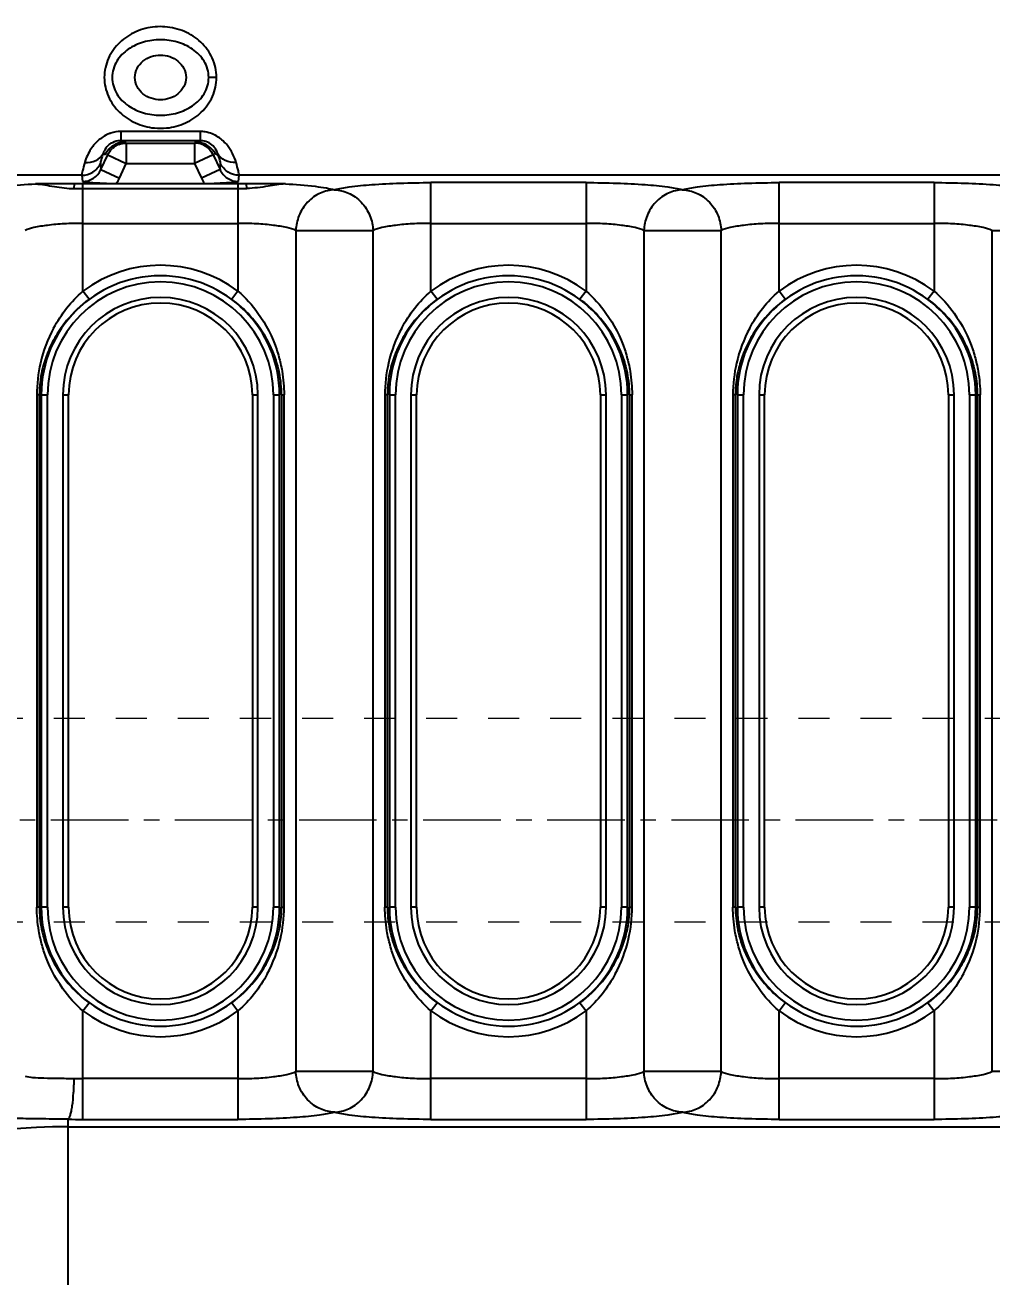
# Model space of a CAD drawing. Header units: millimetres. Extents: x 699 to 6116, y -3115 to -1923.
# Drawn here: x 984.4 to 1031.9, y -2390.5 to -2329 of the extents above; entities that cross this region are included whole.
import ezdxf

# ---------------------------------------------------------------- set-up
doc = ezdxf.new("R2010")
doc.units = ezdxf.units.MM
doc.header["$LTSCALE"] = 16.335
doc.header["$PDMODE"] = 3
doc.header["$PDSIZE"] = 0.3125
doc.linetypes.add('CENTER', pattern=[0.6, 0.375, -0.075, 0.075, -0.075])
doc.linetypes.add('HIDDEN', pattern=[0.2, 0.1, -0.1])
doc.layers.get('0').update_dxf_attribs({"linetype": 'CONTINUOUS'})
doc.layers.get('Defpoints').update_dxf_attribs({"linetype": 'CONTINUOUS'})
doc.layers.add('cool', color=153, linetype='HIDDEN', lineweight=9)
doc.styles.get("Standard").update_dxf_attribs({"font": 'txt', "width": 0.8})
doc.dimstyles.get("Standard").update_dxf_attribs({"dimtxt": 0.15625, "dimasz": 0.1875, "dimexe": 0.125, "dimexo": 0.0625, "dimtad": 0, "dimtih": 1, "dimtoh": 1, "dimdsep": 46, "dimtxsty": 'Standard', "dimcen": 0.09, "dimadec": 0, "dimazin": 0, "dimtp": 0.01, "dimtm": 0.01, "dimtfac": 1, "dimtofl": 0, "dimtmove": 0, "dimatfit": 3, "dimfxl": 0, "dimtolj": 1, "dimarcsym": 0})

# ---------------------------------------------------------------- blocks, each defined once
blk = doc.blocks.new('*D754')
at = {"color": 4, "lineweight": -2}
blk.add_line((979.847, -2328.18), (979.847, -2174.809), dxfattribs=at)
at = {"layer": 'Defpoints', "color": 0}
for p in [(979.847, -2174.809), (979.847, -2328.243), (1045.847, -2423.043)]:
    blk.add_point(p, dxfattribs=at)
at = {"color": 6, "insert": (979.847, -2160.142), "char_height": 10, "attachment_point": 5, "rotation": 90}
blk.add_mtext('\\A1;66.00', dxfattribs=at)
blk = doc.blocks.new('*D755')
at = {"color": 4, "lineweight": -2}
blk.add_line((976.485, -2331.543), (755.484, -2331.543), dxfattribs=at)
at = {"layer": 'Defpoints', "color": 0}
for p in [(755.484, -2331.543), (976.547, -2331.543), (1045.847, -2423.043)]:
    blk.add_point(p, dxfattribs=at)
at = {"color": 6, "insert": (741.484, -2331.543), "char_height": 10, "attachment_point": 5}
blk.add_mtext('\\A1;91.50', dxfattribs=at)

msp = doc.modelspace()

# ---------------------------------------------------------------- linework, layer by layer
at = {"color": 7, "linetype": 'Continuous'}
for p, q in [((993.804, -2331.581), (993.419, -2331.581)), ((989.099, -2334.233), (989.099, -2334.686)), ((992.995, -2334.233), (989.099, -2334.233)), ((992.995, -2334.233), (992.995, -2334.686)), ((988.797, -2334.899), (988.795, -2334.899)), ((989.099, -2334.686), (989.195, -2334.766)), ((992.995, -2334.686), (989.099, -2334.686)), ((989.369, -2334.766), (989.195, -2334.766)), ((989.369, -2334.798), (989.369, -2335.804)), ((989.369, -2334.798), (992.726, -2334.798)), ((992.9, -2334.766), (992.726, -2334.766)), ((992.726, -2334.798), (992.726, -2335.804)), ((992.995, -2334.686), (992.9, -2334.766)), ((993.3, -2334.899), (993.297, -2334.899)), ((988.098, -2335.805), (988.122, -2336.101)), ((988.122, -2336.101), (988.459, -2335.379)), ((988.241, -2335.309), (988.324, -2335.379)), ((988.459, -2335.379), (989.369, -2335.804)), ((989.032, -2336.525), (989.369, -2335.804)), ((989.369, -2335.804), (992.726, -2335.804)), ((993.636, -2335.379), (992.726, -2335.804)), ((992.726, -2335.804), (993.062, -2336.525)), ((993.636, -2335.379), (993.972, -2336.101)), ((993.854, -2335.309), (993.771, -2335.379)), ((993.972, -2336.101), (993.997, -2335.805)), ((987.187, -2336.381), (913.121, -2336.381)), ((987.187, -2336.381), (987.213, -2336.688)), ((988.122, -2336.101), (989.032, -2336.525)), ((993.972, -2336.101), (993.062, -2336.525)), ((994.881, -2336.688), (994.907, -2336.381)), ((1106.842, -2336.381), (994.907, -2336.381)), ((986.81, -2337.03), (986.821, -2336.806)), ((994.854, -2336.805), (987.239, -2336.805)), ((987.239, -2338.743), (987.241, -2337.036)), ((987.241, -2337.036), (994.854, -2337.036)), ((994.854, -2336.805), (994.855, -2342.066)), ((995.285, -2337.03), (995.273, -2336.806)), ((1004.333, -2342.066), (1004.333, -2336.743)), ((1011.949, -2336.743), (1004.333, -2336.743)), ((1011.949, -2336.743), (1011.949, -2342.066)), ((1021.426, -2342.066), (1021.426, -2336.743)), ((1029.042, -2336.743), (1021.426, -2336.743)), ((1029.042, -2336.743), (1029.042, -2342.066)), ((987.239, -2342.066), (987.239, -2338.743)), ((987.239, -2338.743), (994.855, -2338.743)), ((1004.333, -2338.743), (1011.949, -2338.743)), ((1021.426, -2338.743), (1029.042, -2338.743)), ((997.699, -2339.094), (997.699, -2380.375)), ((997.699, -2339.094), (1001.49, -2339.094)), ((1001.49, -2380.375), (1001.49, -2339.094)), ((1014.792, -2339.094), (1014.792, -2380.375)), ((1014.792, -2339.094), (1018.583, -2339.094)), ((1018.583, -2380.375), (1018.583, -2339.094)), ((1031.886, -2339.094), (1031.886, -2380.375)), ((1031.886, -2339.094), (1035.677, -2339.094)), ((987.539, -2342.468), (987.239, -2342.066)), ((994.855, -2342.066), (994.555, -2342.468)), ((1004.633, -2342.468), (1004.333, -2342.066)), ((1011.949, -2342.066), (1011.649, -2342.468)), ((1021.726, -2342.468), (1021.426, -2342.066)), ((1029.042, -2342.066), (1028.742, -2342.468)), ((984.976, -2347.166), (984.976, -2372.303)), ((985.1, -2347.166), (984.976, -2347.166)), ((985.1, -2372.303), (985.1, -2347.166)), ((985.196, -2347.166), (985.196, -2372.303)), ((985.196, -2347.166), (985.497, -2347.166)), ((985.497, -2372.303), (985.497, -2347.166)), ((986.258, -2347.166), (986.258, -2372.303)), ((986.258, -2347.166), (986.534, -2347.166)), ((986.534, -2372.303), (986.534, -2347.166)), ((995.561, -2347.166), (995.561, -2372.303)), ((995.561, -2347.166), (995.837, -2347.166)), ((995.837, -2372.303), (995.837, -2347.166)), ((996.598, -2347.166), (996.598, -2372.303)), ((996.598, -2347.166), (996.899, -2347.166)), ((996.899, -2372.303), (996.899, -2347.166)), ((996.994, -2347.166), (996.994, -2372.303)), ((996.994, -2347.166), (997.119, -2347.166)), ((997.119, -2372.303), (997.119, -2347.166)), ((1002.07, -2347.166), (1002.07, -2372.303)), ((1002.194, -2347.166), (1002.07, -2347.166)), ((1002.194, -2372.303), (1002.194, -2347.166)), ((1002.289, -2347.166), (1002.289, -2372.303)), ((1002.289, -2347.166), (1002.59, -2347.166)), ((1002.59, -2372.303), (1002.59, -2347.166)), ((1003.351, -2347.166), (1003.351, -2372.303)), ((1003.351, -2347.166), (1003.627, -2347.166)), ((1003.627, -2372.303), (1003.627, -2347.166)), ((1012.655, -2347.166), (1012.655, -2372.303)), ((1012.655, -2347.166), (1012.93, -2347.166)), ((1012.93, -2372.303), (1012.93, -2347.166)), ((1013.691, -2347.166), (1013.691, -2372.303)), ((1013.691, -2347.166), (1013.992, -2347.166)), ((1013.992, -2372.303), (1013.992, -2347.166)), ((1014.088, -2347.166), (1014.088, -2372.303)), ((1014.088, -2347.166), (1014.212, -2347.166)), ((1014.212, -2372.303), (1014.212, -2347.166)), ((1019.163, -2347.166), (1019.163, -2372.303)), ((1019.287, -2347.166), (1019.163, -2347.166)), ((1019.287, -2372.303), (1019.287, -2347.166)), ((1019.383, -2347.166), (1019.383, -2372.303)), ((1019.383, -2347.166), (1019.684, -2347.166)), ((1019.684, -2372.303), (1019.684, -2347.166)), ((1020.445, -2347.166), (1020.445, -2372.303)), ((1020.445, -2347.166), (1020.721, -2347.166)), ((1020.721, -2372.303), (1020.721, -2347.166)), ((1029.748, -2347.166), (1029.748, -2372.303)), ((1029.748, -2347.166), (1030.024, -2347.166)), ((1030.024, -2372.303), (1030.024, -2347.166)), ((1030.785, -2347.166), (1030.785, -2372.303)), ((1030.785, -2347.166), (1031.086, -2347.166)), ((1031.086, -2372.303), (1031.086, -2347.166)), ((1031.181, -2347.166), (1031.181, -2372.303)), ((1031.181, -2347.166), (1031.306, -2347.166)), ((1031.306, -2372.303), (1031.306, -2347.166)), ((985.1, -2372.303), (984.976, -2372.303)), ((985.497, -2372.303), (985.196, -2372.303)), ((986.534, -2372.303), (986.258, -2372.303)), ((995.837, -2372.303), (995.561, -2372.303)), ((996.899, -2372.303), (996.598, -2372.303)), ((996.994, -2372.303), (997.119, -2372.303)), ((1002.194, -2372.303), (1002.07, -2372.303)), ((1002.59, -2372.303), (1002.289, -2372.303)), ((1003.627, -2372.303), (1003.351, -2372.303)), ((1012.93, -2372.303), (1012.655, -2372.303)), ((1013.992, -2372.303), (1013.691, -2372.303)), ((1014.088, -2372.303), (1014.212, -2372.303)), ((1019.287, -2372.303), (1019.163, -2372.303)), ((1019.684, -2372.303), (1019.383, -2372.303)), ((1020.721, -2372.303), (1020.445, -2372.303)), ((1030.024, -2372.303), (1029.748, -2372.303)), ((1031.086, -2372.303), (1030.785, -2372.303)), ((1031.181, -2372.303), (1031.306, -2372.303)), ((987.239, -2377.404), (987.539, -2377.002)), ((994.555, -2377.002), (994.855, -2377.404)), ((1004.333, -2377.404), (1004.633, -2377.002)), ((1011.649, -2377.002), (1011.949, -2377.404)), ((1021.426, -2377.404), (1021.726, -2377.002)), ((1028.742, -2377.002), (1029.042, -2377.404)), ((987.239, -2382.727), (987.239, -2377.404)), ((994.855, -2377.404), (994.855, -2382.727)), ((1004.333, -2382.727), (1004.333, -2377.404)), ((1011.949, -2377.404), (1011.949, -2382.727)), ((1021.426, -2382.727), (1021.426, -2377.404)), ((1029.042, -2377.404), (1029.042, -2382.727)), ((994.855, -2380.727), (987.239, -2380.727)), ((1001.49, -2380.375), (997.699, -2380.375)), ((1011.949, -2380.727), (1004.333, -2380.727)), ((1018.583, -2380.375), (1014.792, -2380.375)), ((1029.042, -2380.727), (1021.426, -2380.727)), ((1035.677, -2380.375), (1031.886, -2380.375)), ((986.523, -2393.056), (986.523, -2382.721)), ((986.523, -2383.089), (1106.842, -2383.089)), ((987.239, -2382.727), (994.855, -2382.727)), ((1004.333, -2382.727), (1011.949, -2382.727)), ((1021.426, -2382.727), (1029.042, -2382.727))]:
    msp.add_line(p, q, dxfattribs=at)
for centre, radius, start, end in [((991.047, -2332.106), 3.02, 85.76411, 95.02193), ((991.047, -2331.052), 3.024, 264.32787, 275.71334), ((989.293, -2336.134), 1.956, 127.68069, 136.65011), ((992.995, -2335.794), 1.56, 80.61099, 89.98536), ((989.377, -2336.216), 2.073, 136.58835, 138.90355), ((989.007, -2335.523), 0.795, 156.56866, 164.4392), ((989.24, -2335.81), 1.013, 115.92354, 154.94585), ((989.368, -2335.8), 1.001, 111.68775, 133.43168), ((992.726, -2335.801), 1.003, 46.58371, 89.99284), ((992.802, -2335.96), 1.162, 81.87663, 85.13483), ((992.997, -2335.64), 0.955, 82.4437, 90.08855), ((992.854, -2335.81), 1.013, 25.05403, 64.07634), ((987.195, -2335.669), 2.027, 326.66807, 334.99292), ((994.9, -2335.668), 2.027, 205.00765, 213.33135), ((987.239, -2321.193), 15.842, 268.4482, 270.00822), ((987.238, -2422.139), 85.333, 89.99885, 90.27965), ((994.855, -2422.31), 85.505, 89.71964, 90.00065), ((994.855, -2321.067), 15.968, 269.99731, 271.54415), ((991.047, -2347.166), 6.365, 53.25449, 126.74604), ((1008.141, -2347.166), 6.365, 53.25404, 126.74596), ((1025.234, -2347.166), 6.365, 53.25404, 126.74596), ((991.047, -2347.166), 5.852, 0, 180), ((1008.141, -2347.166), 5.852, 0, 180), ((1025.234, -2347.166), 5.852, 0, 180), ((991.047, -2347.166), 5.551, 0, 180), ((1008.141, -2347.166), 5.551, 0, 180), ((1025.234, -2347.166), 5.551, 0, 180), ((991.047, -2347.166), 4.79, 0, 180), ((991.281, -2347.493), 6.265, 126.67154, 140.62332), ((991.047, -2347.166), 4.514, 0, 180), ((990.807, -2347.5), 6.275, 42.45432, 53.32018), ((1008.141, -2347.166), 4.79, 0, 180), ((1008.375, -2347.493), 6.265, 126.67154, 140.62332), ((1008.141, -2347.166), 4.514, 0, 180), ((1007.9, -2347.5), 6.275, 42.45432, 53.32018), ((1025.234, -2347.166), 4.79, 0, 180), ((1025.468, -2347.493), 6.265, 126.67154, 140.62332), ((1025.234, -2347.166), 4.514, 0, 180), ((1024.994, -2347.5), 6.275, 42.45432, 53.32018), ((991.841, -2347.133), 6.86, 151.70951, 167.07638), ((991.152, -2347.385), 6.097, 140.63545, 149.13661), ((1008.935, -2347.133), 6.86, 151.70951, 167.07638), ((1008.245, -2347.385), 6.097, 140.63545, 149.13661), ((1026.028, -2347.133), 6.86, 151.70951, 167.07638), ((1025.339, -2347.385), 6.097, 140.63545, 149.13661), ((991.004, -2347.296), 5.924, 149.14275, 157.86892), ((1008.098, -2347.296), 5.924, 149.14275, 157.86892), ((1025.191, -2347.296), 5.924, 149.14275, 157.86892), ((990.826, -2347.223), 5.732, 157.87532, 165.89125), ((1007.919, -2347.223), 5.732, 157.87532, 165.89125), ((1025.013, -2347.223), 5.732, 157.87532, 165.89125), ((991.961, -2347.17), 6.985, 167.0025, 179.96792), ((1009.055, -2347.17), 6.985, 167.0025, 179.96792), ((1026.148, -2347.17), 6.985, 167.0025, 179.96792), ((990.664, -2347.181), 5.565, 165.90603, 173.29158), ((991.364, -2347.183), 5.631, 0.17075, 11.28696), ((1007.758, -2347.181), 5.565, 165.90603, 173.29158), ((1008.457, -2347.183), 5.631, 0.17075, 11.28696), ((1024.851, -2347.181), 5.565, 165.90603, 173.29158), ((1025.551, -2347.183), 5.631, 0.17075, 11.28696), ((990.556, -2347.166), 5.455, 173.30508, 179.99397), ((1007.649, -2347.166), 5.455, 173.30508, 179.99397), ((1024.743, -2347.166), 5.455, 173.30508, 179.99397), ((990.731, -2372.287), 5.631, 180.17075, 191.28696), ((991.047, -2372.303), 5.852, 180, 0), ((991.047, -2372.303), 5.551, 180, 360), ((991.047, -2372.303), 4.79, 180, 360), ((991.047, -2372.303), 4.514, 180, 0), ((990.133, -2372.299), 6.985, 347.0025, 359.96792), ((991.539, -2372.303), 5.455, 353.30508, 359.99397), ((1007.825, -2372.287), 5.631, 180.17075, 191.28696), ((1008.141, -2372.303), 5.852, 180, 0), ((1008.141, -2372.303), 5.551, 180, 360), ((1008.141, -2372.303), 4.79, 180, 360), ((1008.141, -2372.303), 4.514, 180, 0), ((1007.227, -2372.299), 6.985, 347.0025, 359.96792), ((1008.633, -2372.303), 5.455, 353.30508, 359.99397), ((1024.918, -2372.287), 5.631, 180.17075, 191.28696), ((1025.234, -2372.303), 5.852, 180, 0), ((1025.234, -2372.303), 5.551, 180, 360), ((1025.234, -2372.303), 4.79, 180, 360), ((1025.234, -2372.303), 4.514, 180, 0), ((1024.32, -2372.299), 6.985, 347.0025, 359.96792), ((1025.726, -2372.303), 5.455, 353.30508, 359.99397), ((991.43, -2372.289), 5.565, 345.90603, 353.29158), ((1008.524, -2372.289), 5.565, 345.90603, 353.29158), ((1025.617, -2372.289), 5.565, 345.90603, 353.29158), ((990.253, -2372.336), 6.86, 331.70951, 347.07638), ((991.269, -2372.247), 5.732, 337.87532, 345.89125), ((1007.347, -2372.336), 6.86, 331.70951, 347.07638), ((1008.362, -2372.247), 5.732, 337.87532, 345.89125), ((1024.44, -2372.336), 6.86, 331.70951, 347.07638), ((1025.456, -2372.247), 5.732, 337.87532, 345.89125), ((991.091, -2372.173), 5.924, 329.14275, 337.86892), ((1008.184, -2372.173), 5.924, 329.14275, 337.86892), ((1025.278, -2372.173), 5.924, 329.14275, 337.86892), ((990.943, -2372.084), 6.097, 320.63545, 329.13661), ((1008.036, -2372.084), 6.097, 320.63545, 329.13661), ((1025.13, -2372.084), 6.097, 320.63545, 329.13661), ((991.288, -2371.969), 6.275, 222.45432, 233.32018), ((990.814, -2371.977), 6.265, 306.67154, 320.62332), ((1008.381, -2371.969), 6.275, 222.45432, 233.32018), ((1007.907, -2371.977), 6.265, 306.67154, 320.62332), ((1025.475, -2371.969), 6.275, 222.45432, 233.32018), ((1025.001, -2371.977), 6.265, 306.67154, 320.62332), ((991.047, -2372.303), 6.365, 233.25404, 306.74596), ((1008.141, -2372.303), 6.365, 233.25404, 306.74596), ((1025.234, -2372.303), 6.365, 233.25404, 306.74596), ((987.238, -2363.679), 17.048, 268.55809, 270.00369), ((986.523, -2416.043), 32.954, 90, 173.18375), ((987.238, -2335.366), 47.361, 269.13492, 270.0021)]:
    msp.add_arc(centre, radius, start, end, dxfattribs=at)
for points, knots in [([(990.783, -2329.098), (990.461, -2329.126), (989.829, -2329.286), (989.014, -2329.82), (988.435, -2330.61), (988.29, -2331.257), (988.29, -2331.581)], [0, 0, 0, 0, 0.252338, 0.499632, 0.747398, 1, 1, 1, 1]), ([(993.804, -2331.581), (993.804, -2331.254), (993.657, -2330.6), (993.066, -2329.805), (992.238, -2329.273), (991.596, -2329.118), (991.27, -2329.094)], [0, 0, 0, 0, 0.252464, 0.500169, 0.747561, 1, 1, 1, 1]), ([(993.419, -2331.581), (993.419, -2331.303), (993.25, -2330.745), (992.649, -2330.15), (991.884, -2329.805), (991.046, -2329.693), (990.209, -2329.806), (989.444, -2330.152), (988.845, -2330.746), (988.676, -2331.303), (988.676, -2331.581)], [0, 0, 0, 0, 0.12581, 0.249018, 0.373016, 0.500233, 0.627385, 0.751253, 0.874314, 1, 1, 1, 1]), ([(989.79, -2331.581), (989.79, -2331.427), (989.869, -2331.116), (990.172, -2330.755), (990.584, -2330.531), (991.047, -2330.456), (991.511, -2330.531), (991.923, -2330.755), (992.226, -2331.116), (992.304, -2331.427), (992.304, -2331.581)], [0, 0, 0, 0, 0.125273, 0.249681, 0.374348, 0.499998, 0.625649, 0.750316, 0.874725, 1, 1, 1, 1]), ([(988.29, -2331.581), (988.29, -2331.901), (988.432, -2332.543), (989.002, -2333.328), (989.805, -2333.864), (990.43, -2334.029), (990.749, -2334.06)], [0, 0, 0, 0, 0.252578, 0.50044, 0.747713, 1, 1, 1, 1]), ([(988.676, -2331.581), (988.676, -2331.858), (988.845, -2332.415), (989.445, -2333.01), (990.209, -2333.356), (991.047, -2333.468), (991.885, -2333.356), (992.649, -2333.01), (993.25, -2332.416), (993.419, -2331.858), (993.419, -2331.581)], [0, 0, 0, 0, 0.125692, 0.248804, 0.37272, 0.499947, 0.627175, 0.751093, 0.874204, 1, 1, 1, 1]), ([(992.304, -2331.581), (992.304, -2331.734), (992.226, -2332.045), (991.923, -2332.406), (991.511, -2332.63), (991.047, -2332.705), (990.584, -2332.63), (990.172, -2332.406), (989.869, -2332.045), (989.79, -2331.734), (989.79, -2331.581)], [0, 0, 0, 0, 0.125273, 0.249681, 0.374348, 0.499998, 0.625649, 0.750316, 0.874725, 1, 1, 1, 1]), ([(991.348, -2334.06), (991.666, -2334.028), (992.291, -2333.863), (993.093, -2333.328), (993.662, -2332.543), (993.804, -2331.901), (993.804, -2331.581)], [0, 0, 0, 0, 0.252231, 0.499459, 0.747286, 1, 1, 1, 1]), ([(988.61, -2334.312), (988.563, -2334.328), (988.381, -2334.397), (988.212, -2334.498), (988.097, -2334.586)], [0, 0, 0, 0, 0.257862, 1, 1, 1, 1]), ([(994.764, -2335.755), (994.677, -2335.455), (994.439, -2334.977), (993.889, -2334.461), (993.474, -2334.291), (993.249, -2334.254)], [0, 0, 0, 0, 0.41912, 0.694058, 1, 1, 1, 1]), ([(987.814, -2334.853), (987.748, -2334.929), (987.542, -2335.203), (987.398, -2335.522), (987.331, -2335.755)], [0, 0, 0, 0, 0.293043, 1, 1, 1, 1]), ([(988.602, -2334.828), (988.556, -2334.857), (988.423, -2334.961), (988.322, -2335.102), (988.277, -2335.206)], [0, 0, 0, 0, 0.324682, 1, 1, 1, 1]), ([(989.099, -2334.686), (989.052, -2334.685), (988.878, -2334.698), (988.709, -2334.76), (988.602, -2334.828)], [0, 0, 0, 0, 0.271742, 1, 1, 1, 1]), ([(988.795, -2334.899), (988.792, -2334.899), (988.785, -2334.899), (988.786, -2334.883), (988.81, -2334.869), (988.849, -2334.841), (988.925, -2334.808), (988.988, -2334.79), (989.027, -2334.782)], [0, 0, 0, 0, 0.032779, 0.054961, 0.138353, 0.306053, 0.579952, 1, 1, 1, 1]), ([(988.832, -2334.889), (988.828, -2334.89), (988.817, -2334.894), (988.805, -2334.898), (988.797, -2334.899)], [0, 0, 0, 0, 0.353103, 1, 1, 1, 1]), ([(989.282, -2334.798), (989.222, -2334.798), (989.068, -2334.811), (988.921, -2334.859), (988.832, -2334.889)], [0, 0, 0, 0, 0.390757, 1, 1, 1, 1]), ([(989.027, -2334.782), (989.04, -2334.78), (989.095, -2334.77), (989.151, -2334.766), (989.195, -2334.766)], [0, 0, 0, 0, 0.230224, 1, 1, 1, 1]), ([(992.9, -2334.766), (992.945, -2334.766), (993.034, -2334.776), (993.14, -2334.789), (993.362, -2334.899), (993.3, -2334.899)], [0, 0, 0, 0, 0.314624, 0.565613, 1, 1, 1, 1]), ([(993.097, -2334.836), (993.087, -2334.834), (993.044, -2334.823), (993.001, -2334.814), (992.966, -2334.81)], [0, 0, 0, 0, 0.218698, 1, 1, 1, 1]), ([(993.297, -2334.899), (993.277, -2334.897), (993.212, -2334.867), (993.145, -2334.849), (993.097, -2334.836)], [0, 0, 0, 0, 0.290124, 1, 1, 1, 1]), ([(993.854, -2335.309), (993.823, -2335.198), (993.664, -2334.896), (993.337, -2334.722), (993.122, -2334.694)], [0, 0, 0, 0, 0.348049, 1, 1, 1, 1]), ([(987.331, -2335.755), (987.291, -2335.892), (987.239, -2336.073), (987.196, -2336.282), (987.186, -2336.354), (987.187, -2336.381)], [0, 0, 0, 0, 0.665407, 0.875292, 1, 1, 1, 1]), ([(987.187, -2336.381), (987.375, -2336.38), (987.756, -2336.272), (988.018, -2335.974), (988.098, -2335.805)], [0, 0, 0, 0, 0.500608, 1, 1, 1, 1]), ([(987.331, -2335.755), (987.514, -2335.771), (987.884, -2335.72), (988.165, -2335.46), (988.241, -2335.309)], [0, 0, 0, 0, 0.522336, 1, 1, 1, 1]), ([(988.135, -2335.622), (988.13, -2335.637), (988.116, -2335.686), (988.104, -2335.736), (988.099, -2335.771)], [0, 0, 0, 0, 0.311224, 1, 1, 1, 1]), ([(988.241, -2335.309), (988.23, -2335.339), (988.192, -2335.443), (988.157, -2335.547), (988.135, -2335.622)], [0, 0, 0, 0, 0.290978, 1, 1, 1, 1]), ([(993.997, -2335.805), (993.999, -2335.784), (993.989, -2335.726), (993.945, -2335.56), (993.894, -2335.417), (993.854, -2335.309)], [0, 0, 0, 0, 0.123367, 0.332805, 1, 1, 1, 1]), ([(994.764, -2335.755), (994.58, -2335.771), (994.211, -2335.72), (993.93, -2335.46), (993.854, -2335.309)], [0, 0, 0, 0, 0.522338, 1, 1, 1, 1]), ([(994.907, -2336.381), (994.72, -2336.38), (994.339, -2336.272), (994.077, -2335.974), (993.997, -2335.805)], [0, 0, 0, 0, 0.500609, 1, 1, 1, 1]), ([(994.907, -2336.381), (994.909, -2336.354), (994.899, -2336.282), (994.855, -2336.073), (994.804, -2335.892), (994.764, -2335.755)], [0, 0, 0, 0, 0.124728, 0.334597, 1, 1, 1, 1]), ([(987.213, -2336.688), (987.401, -2336.688), (987.785, -2336.576), (988.044, -2336.272), (988.122, -2336.101)], [0, 0, 0, 0, 0.500367, 1, 1, 1, 1]), ([(993.972, -2336.101), (994.051, -2336.272), (994.309, -2336.576), (994.693, -2336.688), (994.881, -2336.688)], [0, 0, 0, 0, 0.499689, 1, 1, 1, 1]), ([(982.501, -2337.094), (982.63, -2337.056), (982.943, -2336.991), (983.746, -2336.879), (984.421, -2336.829), (984.912, -2336.803)], [0, 0, 0, 0, 0.166376, 0.393599, 1, 1, 1, 1]), ([(984.912, -2336.803), (985.063, -2336.811), (985.372, -2336.855), (985.999, -2336.962), (986.484, -2337.032), (986.81, -2337.03)], [0, 0, 0, 0, 0.236936, 0.488719, 1, 1, 1, 1]), ([(987.213, -2336.688), (987.332, -2336.7), (987.889, -2336.756), (988.449, -2336.782), (988.889, -2336.782)], [0, 0, 0, 0, 0.213159, 1, 1, 1, 1]), ([(987.241, -2337.036), (987.241, -2337.019), (987.239, -2336.942), (987.239, -2336.866), (987.239, -2336.805)], [0, 0, 0, 0, 0.212705, 1, 1, 1, 1]), ([(993.206, -2336.782), (993.366, -2336.782), (993.926, -2336.773), (994.485, -2336.729), (994.881, -2336.688)], [0, 0, 0, 0, 0.287205, 1, 1, 1, 1]), ([(997.182, -2336.803), (996.896, -2336.821), (996.269, -2336.94), (995.635, -2337.02), (995.285, -2337.03)], [0, 0, 0, 0, 0.450175, 1, 1, 1, 1]), ([(997.183, -2336.803), (997.674, -2336.829), (998.349, -2336.879), (999.151, -2336.991), (999.465, -2337.056), (999.594, -2337.094)], [0, 0, 0, 0, 0.606441, 0.833644, 1, 1, 1, 1]), ([(999.594, -2337.094), (999.36, -2337.103), (998.866, -2337.22), (998.236, -2337.673), (997.814, -2338.338), (997.707, -2338.849), (997.699, -2339.094)], [0, 0, 0, 0, 0.233578, 0.491553, 0.754781, 1, 1, 1, 1]), ([(999.594, -2337.094), (999.831, -2337.024), (1000.445, -2336.927), (1001.517, -2336.823), (1002.856, -2336.758), (1003.825, -2336.742), (1004.333, -2336.743)], [0, 0, 0, 0, 0.155948, 0.389403, 0.679648, 1, 1, 1, 1]), ([(999.594, -2337.094), (999.828, -2337.103), (1000.322, -2337.22), (1000.952, -2337.673), (1001.374, -2338.338), (1001.481, -2338.849), (1001.49, -2339.094)], [0, 0, 0, 0, 0.233579, 0.491555, 0.754782, 1, 1, 1, 1]), ([(1011.949, -2336.743), (1012.457, -2336.742), (1013.426, -2336.758), (1014.765, -2336.823), (1015.837, -2336.927), (1016.45, -2337.024), (1016.688, -2337.094)], [0, 0, 0, 0, 0.320374, 0.610618, 0.844066, 1, 1, 1, 1]), ([(1016.688, -2337.094), (1016.453, -2337.103), (1015.96, -2337.22), (1015.329, -2337.673), (1014.907, -2338.338), (1014.8, -2338.849), (1014.792, -2339.094)], [0, 0, 0, 0, 0.233579, 0.491555, 0.754782, 1, 1, 1, 1]), ([(1016.688, -2337.094), (1016.925, -2337.024), (1017.538, -2336.927), (1018.611, -2336.823), (1019.949, -2336.758), (1020.918, -2336.742), (1021.426, -2336.743)], [0, 0, 0, 0, 0.155949, 0.389404, 0.679649, 1, 1, 1, 1]), ([(1016.688, -2337.094), (1016.922, -2337.103), (1017.415, -2337.22), (1018.046, -2337.673), (1018.468, -2338.338), (1018.575, -2338.849), (1018.583, -2339.094)], [0, 0, 0, 0, 0.233579, 0.491555, 0.754782, 1, 1, 1, 1]), ([(1029.042, -2336.743), (1029.551, -2336.742), (1030.519, -2336.758), (1031.858, -2336.823), (1032.931, -2336.927), (1033.544, -2337.024), (1033.781, -2337.094)], [0, 0, 0, 0, 0.320374, 0.610618, 0.844066, 1, 1, 1, 1]), ([(987.239, -2338.743), (986.934, -2338.743), (986.352, -2338.758), (985.547, -2338.823), (984.902, -2338.927), (984.534, -2339.026), (984.396, -2339.094)], [0, 0, 0, 0, 0.31799, 0.60679, 0.840021, 1, 1, 1, 1]), ([(997.699, -2339.094), (997.561, -2339.026), (997.192, -2338.927), (996.547, -2338.823), (995.743, -2338.758), (995.16, -2338.743), (994.855, -2338.743)], [0, 0, 0, 0, 0.159954, 0.393168, 0.681995, 1, 1, 1, 1]), ([(1004.333, -2338.743), (1004.028, -2338.743), (1003.445, -2338.758), (1002.641, -2338.823), (1001.996, -2338.927), (1001.627, -2339.026), (1001.49, -2339.094)], [0, 0, 0, 0, 0.318055, 0.606823, 0.840028, 1, 1, 1, 1]), ([(1014.792, -2339.094), (1014.654, -2339.026), (1014.286, -2338.927), (1013.641, -2338.823), (1012.836, -2338.758), (1012.254, -2338.743), (1011.949, -2338.743)], [0, 0, 0, 0, 0.159969, 0.39318, 0.681951, 1, 1, 1, 1]), ([(1021.426, -2338.743), (1021.121, -2338.743), (1020.539, -2338.758), (1019.734, -2338.823), (1019.089, -2338.927), (1018.721, -2339.026), (1018.583, -2339.094)], [0, 0, 0, 0, 0.318055, 0.606823, 0.840028, 1, 1, 1, 1]), ([(1031.886, -2339.094), (1031.748, -2339.026), (1031.379, -2338.927), (1030.734, -2338.823), (1029.93, -2338.758), (1029.347, -2338.743), (1029.042, -2338.743)], [0, 0, 0, 0, 0.159969, 0.39318, 0.681951, 1, 1, 1, 1]), ([(996.596, -2345.107), (996.529, -2344.939), (996.229, -2344.275), (995.806, -2343.668), (995.437, -2343.264)], [0, 0, 0, 0, 0.248204, 1, 1, 1, 1]), ([(995.836, -2343.147), (996.231, -2343.698), (996.651, -2344.523), (996.894, -2345.398), (996.945, -2345.623)], [0, 0, 0, 0, 0.746536, 1, 1, 1, 1]), ([(1013.689, -2345.107), (1013.623, -2344.939), (1013.323, -2344.275), (1012.9, -2343.668), (1012.53, -2343.264)], [0, 0, 0, 0, 0.248204, 1, 1, 1, 1]), ([(1012.929, -2343.147), (1013.324, -2343.698), (1013.744, -2344.523), (1013.988, -2345.398), (1014.039, -2345.623)], [0, 0, 0, 0, 0.746536, 1, 1, 1, 1]), ([(1030.783, -2345.107), (1030.716, -2344.939), (1030.416, -2344.275), (1029.993, -2343.668), (1029.624, -2343.264)], [0, 0, 0, 0, 0.248204, 1, 1, 1, 1]), ([(1030.023, -2343.147), (1030.418, -2343.698), (1030.838, -2344.523), (1031.081, -2345.398), (1031.132, -2345.623)], [0, 0, 0, 0, 0.746536, 1, 1, 1, 1]), ([(996.885, -2346.081), (996.868, -2345.997), (996.794, -2345.666), (996.689, -2345.342), (996.596, -2345.107)], [0, 0, 0, 0, 0.253093, 1, 1, 1, 1]), ([(1013.979, -2346.081), (1013.962, -2345.997), (1013.888, -2345.666), (1013.783, -2345.342), (1013.689, -2345.107)], [0, 0, 0, 0, 0.253093, 1, 1, 1, 1]), ([(1031.072, -2346.081), (1031.055, -2345.997), (1030.981, -2345.666), (1030.876, -2345.342), (1030.783, -2345.107)], [0, 0, 0, 0, 0.253093, 1, 1, 1, 1]), ([(996.945, -2345.623), (996.973, -2345.747), (997.074, -2346.256), (997.118, -2346.775), (997.118, -2347.166)], [0, 0, 0, 0, 0.246522, 1, 1, 1, 1]), ([(1014.039, -2345.623), (1014.067, -2345.747), (1014.167, -2346.256), (1014.212, -2346.775), (1014.212, -2347.166)], [0, 0, 0, 0, 0.246522, 1, 1, 1, 1]), ([(1031.132, -2345.623), (1031.16, -2345.747), (1031.261, -2346.256), (1031.305, -2346.775), (1031.305, -2347.166)], [0, 0, 0, 0, 0.246522, 1, 1, 1, 1]), ([(985.15, -2373.846), (985.121, -2373.722), (985.021, -2373.213), (984.976, -2372.694), (984.976, -2372.303)], [0, 0, 0, 0, 0.246522, 1, 1, 1, 1]), ([(1002.243, -2373.846), (1002.215, -2373.722), (1002.115, -2373.213), (1002.07, -2372.694), (1002.07, -2372.303)], [0, 0, 0, 0, 0.246522, 1, 1, 1, 1]), ([(1019.337, -2373.846), (1019.308, -2373.722), (1019.208, -2373.213), (1019.163, -2372.694), (1019.163, -2372.303)], [0, 0, 0, 0, 0.246522, 1, 1, 1, 1]), ([(985.209, -2373.389), (985.226, -2373.473), (985.3, -2373.803), (985.405, -2374.127), (985.499, -2374.362)], [0, 0, 0, 0, 0.253093, 1, 1, 1, 1]), ([(1002.303, -2373.389), (1002.32, -2373.473), (1002.394, -2373.803), (1002.499, -2374.127), (1002.592, -2374.362)], [0, 0, 0, 0, 0.253093, 1, 1, 1, 1]), ([(1019.396, -2373.389), (1019.413, -2373.473), (1019.487, -2373.803), (1019.592, -2374.127), (1019.686, -2374.362)], [0, 0, 0, 0, 0.253093, 1, 1, 1, 1]), ([(986.259, -2376.322), (985.864, -2375.772), (985.444, -2374.946), (985.2, -2374.071), (985.15, -2373.846)], [0, 0, 0, 0, 0.746536, 1, 1, 1, 1]), ([(1003.352, -2376.322), (1002.957, -2375.772), (1002.538, -2374.946), (1002.294, -2374.071), (1002.243, -2373.846)], [0, 0, 0, 0, 0.746536, 1, 1, 1, 1]), ([(1020.446, -2376.322), (1020.051, -2375.772), (1019.631, -2374.946), (1019.387, -2374.071), (1019.337, -2373.846)], [0, 0, 0, 0, 0.746536, 1, 1, 1, 1]), ([(985.499, -2374.362), (985.566, -2374.53), (985.865, -2375.194), (986.288, -2375.801), (986.658, -2376.205)], [0, 0, 0, 0, 0.248204, 1, 1, 1, 1]), ([(1002.592, -2374.362), (1002.659, -2374.53), (1002.959, -2375.194), (1003.382, -2375.801), (1003.751, -2376.205)], [0, 0, 0, 0, 0.248204, 1, 1, 1, 1]), ([(1019.686, -2374.362), (1019.753, -2374.53), (1020.052, -2375.194), (1020.475, -2375.801), (1020.845, -2376.205)], [0, 0, 0, 0, 0.248204, 1, 1, 1, 1]), ([(984.396, -2380.602), (984.516, -2380.639), (984.827, -2380.674), (985.367, -2380.698), (986.049, -2380.707), (986.545, -2380.715), (986.809, -2380.721)], [0, 0, 0, 0, 0.155463, 0.383979, 0.672554, 1, 1, 1, 1]), ([(986.523, -2382.721), (986.546, -2382.705), (986.584, -2382.635), (986.631, -2382.501), (986.678, -2382.304), (986.739, -2381.939), (986.786, -2381.405), (986.806, -2380.955), (986.809, -2380.721)], [0, 0, 0, 0, 0.041631, 0.112057, 0.211206, 0.337786, 0.656187, 1, 1, 1, 1]), ([(994.855, -2380.727), (995.16, -2380.727), (995.743, -2380.711), (996.547, -2380.646), (997.192, -2380.542), (997.561, -2380.443), (997.699, -2380.375)], [0, 0, 0, 0, 0.318055, 0.606823, 0.840028, 1, 1, 1, 1]), ([(999.594, -2382.375), (999.36, -2382.366), (998.866, -2382.249), (998.236, -2381.796), (997.814, -2381.132), (997.707, -2380.621), (997.699, -2380.375)], [0, 0, 0, 0, 0.233579, 0.491555, 0.754782, 1, 1, 1, 1]), ([(999.594, -2382.375), (999.828, -2382.366), (1000.322, -2382.249), (1000.952, -2381.796), (1001.374, -2381.132), (1001.481, -2380.621), (1001.49, -2380.375)], [0, 0, 0, 0, 0.233579, 0.491555, 0.754782, 1, 1, 1, 1]), ([(1001.49, -2380.375), (1001.627, -2380.443), (1001.996, -2380.542), (1002.641, -2380.646), (1003.445, -2380.711), (1004.028, -2380.727), (1004.333, -2380.727)], [0, 0, 0, 0, 0.159969, 0.39318, 0.681951, 1, 1, 1, 1]), ([(1011.949, -2380.727), (1012.254, -2380.727), (1012.836, -2380.711), (1013.641, -2380.646), (1014.286, -2380.542), (1014.654, -2380.443), (1014.792, -2380.375)], [0, 0, 0, 0, 0.318055, 0.606823, 0.840028, 1, 1, 1, 1]), ([(1016.688, -2382.375), (1016.453, -2382.366), (1015.96, -2382.249), (1015.329, -2381.796), (1014.907, -2381.132), (1014.8, -2380.621), (1014.792, -2380.375)], [0, 0, 0, 0, 0.233579, 0.491555, 0.754782, 1, 1, 1, 1]), ([(1016.688, -2382.375), (1016.922, -2382.366), (1017.415, -2382.249), (1018.046, -2381.796), (1018.468, -2381.132), (1018.575, -2380.621), (1018.583, -2380.375)], [0, 0, 0, 0, 0.233579, 0.491555, 0.754782, 1, 1, 1, 1]), ([(1018.583, -2380.375), (1018.721, -2380.443), (1019.089, -2380.542), (1019.734, -2380.646), (1020.539, -2380.711), (1021.121, -2380.727), (1021.426, -2380.727)], [0, 0, 0, 0, 0.159969, 0.39318, 0.681951, 1, 1, 1, 1]), ([(1029.042, -2380.727), (1029.347, -2380.727), (1029.93, -2380.711), (1030.734, -2380.646), (1031.379, -2380.542), (1031.748, -2380.443), (1031.886, -2380.375)], [0, 0, 0, 0, 0.318055, 0.606823, 0.840028, 1, 1, 1, 1]), ([(986.523, -2382.721), (986.103, -2382.715), (985.316, -2382.705), (984.241, -2382.692), (983.395, -2382.667), (982.915, -2382.626), (982.726, -2382.59)], [0, 0, 0, 0, 0.331582, 0.62097, 0.847972, 1, 1, 1, 1]), ([(999.594, -2382.375), (999.357, -2382.445), (998.744, -2382.542), (997.671, -2382.646), (996.332, -2382.711), (995.364, -2382.727), (994.855, -2382.727)], [0, 0, 0, 0, 0.155949, 0.389404, 0.679649, 1, 1, 1, 1]), ([(1004.333, -2382.727), (1003.825, -2382.727), (1002.856, -2382.711), (1001.517, -2382.646), (1000.445, -2382.542), (999.831, -2382.445), (999.594, -2382.375)], [0, 0, 0, 0, 0.320374, 0.610618, 0.844066, 1, 1, 1, 1]), ([(1016.688, -2382.375), (1016.45, -2382.445), (1015.837, -2382.542), (1014.765, -2382.646), (1013.426, -2382.711), (1012.457, -2382.727), (1011.949, -2382.727)], [0, 0, 0, 0, 0.155949, 0.389404, 0.679649, 1, 1, 1, 1]), ([(1021.426, -2382.727), (1020.918, -2382.727), (1019.949, -2382.711), (1018.611, -2382.646), (1017.538, -2382.542), (1016.925, -2382.445), (1016.688, -2382.375)], [0, 0, 0, 0, 0.320374, 0.610618, 0.844066, 1, 1, 1, 1]), ([(1033.781, -2382.375), (1033.544, -2382.445), (1032.931, -2382.542), (1031.858, -2382.646), (1030.519, -2382.711), (1029.551, -2382.727), (1029.042, -2382.727)], [0, 0, 0, 0, 0.155949, 0.389404, 0.679649, 1, 1, 1, 1])]:
    msp.add_open_spline(points, degree=3, knots=knots, dxfattribs=at)
for points in [[(989.099, -2334.233), (988.934, -2334.233), (988.767, -2334.26), (988.61, -2334.312)], [(988.459, -2335.379), (988.512, -2335.265), (988.588, -2335.159), (988.68, -2335.073)], [(988.998, -2334.869), (989.115, -2334.823), (989.243, -2334.798), (989.369, -2334.798)], [(992.901, -2334.802), (992.871, -2334.8), (992.842, -2334.798), (992.813, -2334.798)], [(993.415, -2335.073), (993.506, -2335.159), (993.583, -2335.265), (993.636, -2335.379)], [(988.099, -2335.771), (988.098, -2335.782), (988.097, -2335.794), (988.098, -2335.805)], [(986.821, -2336.806), (986.185, -2336.809), (985.548, -2336.812), (984.912, -2336.803)], [(997.183, -2336.803), (996.546, -2336.812), (995.91, -2336.809), (995.273, -2336.806)], [(985.801, -2343.882), (986.167, -2343.202), (986.657, -2342.573), (987.239, -2342.066)], [(994.855, -2342.066), (995.222, -2342.385), (995.552, -2342.752), (995.836, -2343.147)], [(1002.894, -2343.882), (1003.26, -2343.202), (1003.751, -2342.573), (1004.333, -2342.066)], [(1011.949, -2342.066), (1012.316, -2342.385), (1012.646, -2342.752), (1012.929, -2343.147)], [(1019.988, -2343.882), (1020.354, -2343.202), (1020.844, -2342.573), (1021.426, -2342.066)], [(1029.042, -2342.066), (1029.409, -2342.385), (1029.739, -2342.752), (1030.023, -2343.147)], [(996.294, -2375.587), (995.928, -2376.268), (995.438, -2376.896), (994.855, -2377.404)], [(1013.387, -2375.587), (1013.022, -2376.268), (1012.531, -2376.896), (1011.949, -2377.404)], [(1030.481, -2375.587), (1030.115, -2376.268), (1029.625, -2376.896), (1029.042, -2377.404)], [(987.239, -2377.404), (986.872, -2377.084), (986.542, -2376.718), (986.259, -2376.322)], [(1004.333, -2377.404), (1003.966, -2377.084), (1003.636, -2376.718), (1003.352, -2376.322)], [(1021.426, -2377.404), (1021.059, -2377.084), (1020.729, -2376.718), (1020.446, -2376.322)]]:
    msp.add_open_spline(points, degree=3, dxfattribs=at)
at = {"layer": 'cool', "ltscale": 0.932966}
for p, q in [((1316.517, -2363.043), (827.847, -2363.043)), ((1316.517, -2373.043), (827.847, -2373.043))]:
    msp.add_line(p, q, dxfattribs=at)
at = {"layer": 'cool', "color": 1, "linetype": 'CENTER', "ltscale": 0.621977}
msp.add_line((1330.847, -2368.043), (822.847, -2368.043), dxfattribs=at)

# ---------------------------------------------------------------- dimensions: what is measured, and where the dimension line sits
for feature_location, offset, dtype, picture, middle in [((979.847, -2328.243), (0, 153.433), 1, '*D754', (979.847, -2160.142)), ((976.547, -2331.543), (-221.063, 0), 0, '*D755', (741.484, -2331.543))]:
    dim = msp.add_ordinate_dim(feature_location=feature_location, offset=offset, dtype=dtype, origin=(1045.847, -2423.043), dimstyle='Standard', override={"dimtxt": 10, "dimasz": 10, "dimgap": 0, "dimtih": 0, "dimtoh": 0, "dimzin": 0, "dimcen": 0, "dimclrd": 4, "dimclre": 4, "dimclrt": 6, "dimadec": 2, "dimtp": 0, "dimtm": 0, "dimtzin": 0})
    dim.commit()
    dim.dimension.update_dxf_attribs({"geometry": picture, "text_midpoint": middle})

doc.saveas('drawing.dxf')
